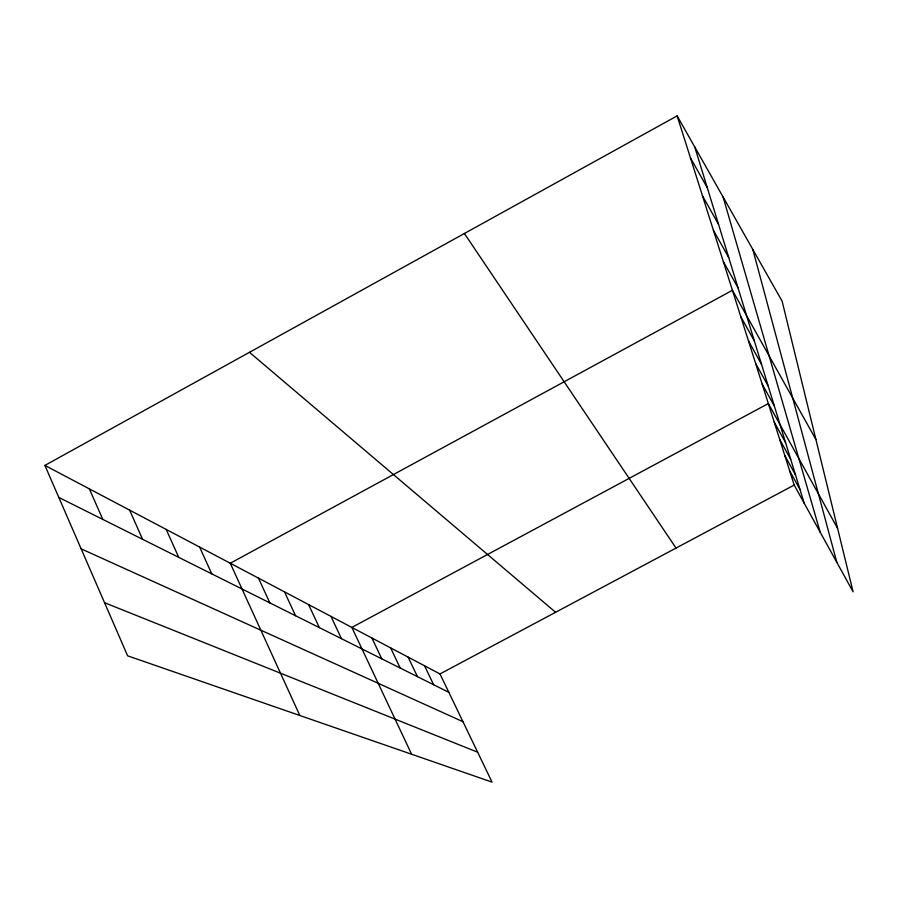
<?xml version="1.0" encoding="UTF-8"?>
<svg xmlns="http://www.w3.org/2000/svg" width="898" height="898" viewBox="0 0 898 898"><rect width="100%" height="100%" fill="white"/><g stroke="black" fill="none" stroke-linecap="round" stroke-linejoin="round"><path stroke-width="1.35" d="M44.9 465.411L439.986 673.938L492.048 782.113L127.628 655.821L44.9 465.411L677.137 115.887L782.124 301.2L853.1 591.838L794.18 485.066L677.137 115.887M439.986 673.938L794.18 485.066M104.538 602.693L477.657 752.21M81.146 548.846L462.964 721.689M58.819 497.436L448.843 692.336M249.487 352.319L555.604 612.279M464.412 233.502L676.026 548.072M690.461 157.925L707.265 187.671M702.494 195.854L718.523 224.332M713.394 230.258L728.738 257.558M723.339 261.61L738.033 287.831M815.9 439.515L732.431 290.301L230.27 563.248L299.82 715.493M740.783 316.646L754.342 340.937M748.483 340.926L761.538 364.352M755.6 363.376L768.183 386.005M762.2 384.198L774.357 406.064M837.598 528.361L768.34 403.561L351.859 627.421L411.61 754.23M774.222 422.139L785.582 442.624M779.711 439.459L790.7 459.305M784.852 455.656L795.493 474.907M789.656 470.821L799.983 489.511M424.552 665.788L433.633 684.736M408.119 657.123L417.447 676.643M390.608 647.873L400.194 668.022M371.895 637.995L381.751 658.806M331.014 616.421L341.431 638.658M308.609 604.601L319.351 627.623M284.498 591.872L295.554 615.736M258.467 578.132L269.86 602.895M199.614 547.073L211.76 573.867M166.197 529.438L178.747 557.366M129.604 510.12L142.58 539.294M89.362 488.882L102.799 519.414M694.783 147.036L804.193 503.228M723.115 197.044L820.188 532.2M752.805 249.453L836.813 562.328"/></g></svg>
